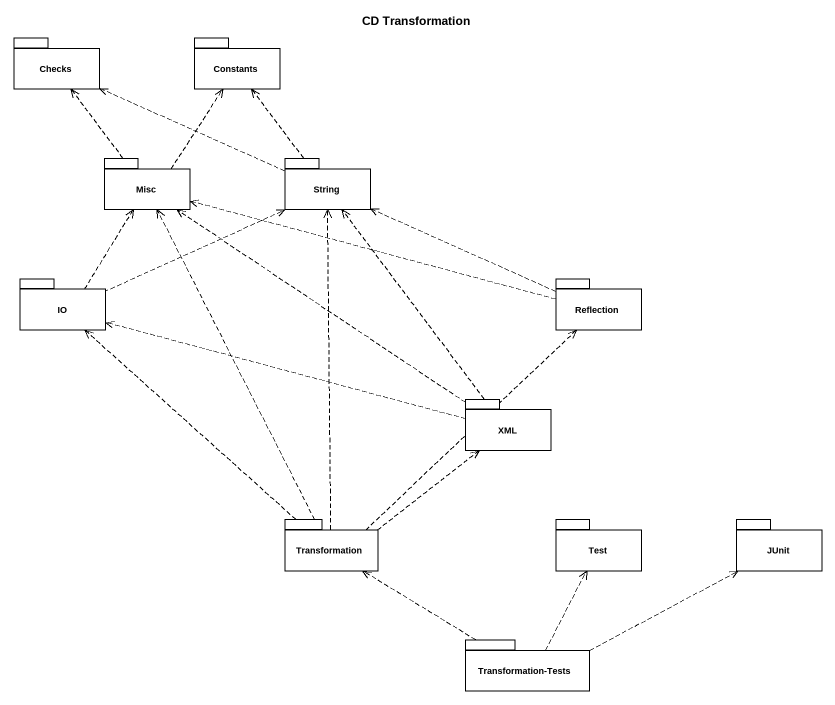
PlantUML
@startuml
title CD Transformation
package Checks {
}
package Constants {
}
package Misc {
}
package String {
}
package IO {
}
package Reflection {
}
package XML {
}
package Transformation {
}
package Test {
}
package JUnit {
}
package "Transformation-Tests" as Transformation_Tests {
}
Misc .up.> Checks
Misc .up.> Constants
String .left.> Checks
String .up.> Constants
IO .up.> Misc
IO .right.> String
Reflection .left.> Misc
Reflection .left.> String
XML .up.> Misc
XML .up.> String
XML .left.> IO
Transformation .up.> Misc
Transformation .up.> String
Transformation .up.> IO
Transformation .up.> Reflection
Transformation .up.> XML
Transformation_Tests .up.> Transformation
Transformation_Tests .up.> Test
Transformation_Tests .right.> JUnit
@enduml
